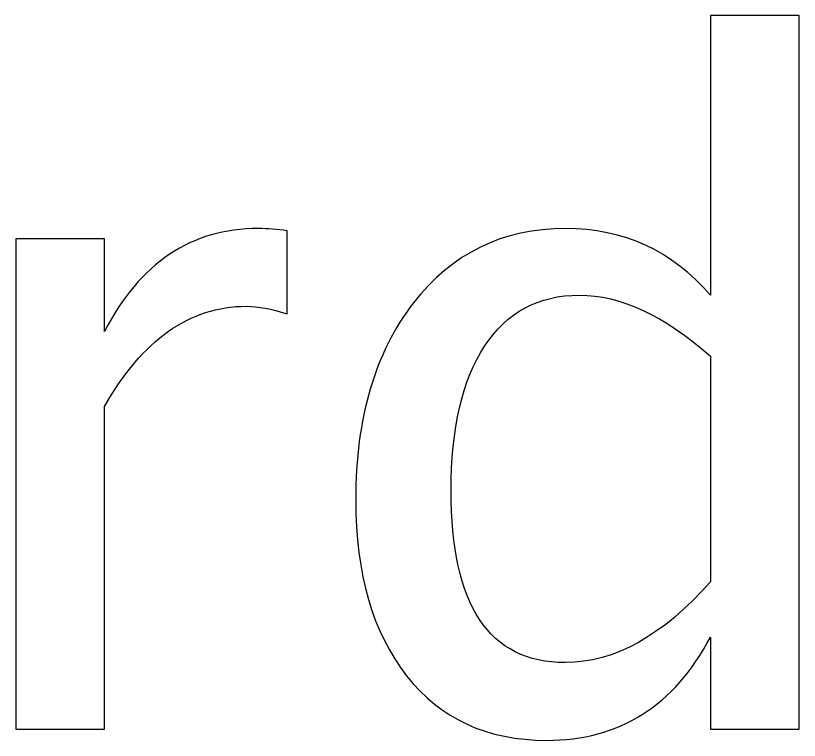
# Model space of a CAD drawing. Header units: centimetres. Extents: x -73 to 73, y -61 to 74.
# Drawn here: x 38.177 to 42.207, y 70.676 to 74.405 of the extents above; entities that cross this region are included whole.
import ezdxf

# ---------------------------------------------------------------- set-up
doc = ezdxf.new("R2010")
doc.units = ezdxf.units.CM
doc.header["$MEASUREMENT"] = 0
doc.layers.add('Layer 1', color=7, linetype='Continuous')

msp = doc.modelspace()

# ---------------------------------------------------------------- linework, layer by layer
at = {"layer": 'Layer 1'}
for points, knots in [([(41.74961, 70.73294), (41.74961, 70.73294), (41.74961, 71.20681), (41.74961, 71.20681), (41.74961, 71.20681), (41.56308, 70.8528), (41.28209, 70.67579), (40.90665, 70.67579), (40.90665, 70.67579), (40.60185, 70.67579), (40.36214, 70.78612), (40.18751, 71.00758), (40.18751, 71.00758), (40.01289, 71.22903), (39.92558, 71.53145), (39.92558, 71.91483), (39.92558, 71.91483), (39.92558, 72.33393), (40.02479, 72.67128), (40.22244, 72.92687), (40.22244, 72.92687), (40.42088, 73.18166), (40.68123, 73.30945), (41.00428, 73.30945), (41.00428, 73.30945), (41.30353, 73.30945), (41.55276, 73.19515), (41.74961, 72.96576), (41.74961, 72.96576), (41.74961, 72.96576), (41.74961, 74.40483), (41.74961, 74.40483), (41.74961, 74.40483), (41.74961, 74.40483), (42.20681, 74.40483), (42.20681, 74.40483), (42.20681, 74.40483), (42.20681, 74.40483), (42.20681, 70.73294), (42.20681, 70.73294), (42.20681, 70.73294), (42.20681, 70.73294), (41.74961, 70.73294), (41.74961, 70.73294)], [0, 0, 0, 0, 0.0833333, 0.0833333, 0.0833333, 0.0833333, 0.1666667, 0.1666667, 0.1666667, 0.1666667, 0.25, 0.25, 0.25, 0.25, 0.3333333, 0.3333333, 0.3333333, 0.3333333, 0.4166667, 0.4166667, 0.4166667, 0.4166667, 0.5, 0.5, 0.5, 0.5, 0.5833333, 0.5833333, 0.5833333, 0.5833333, 0.6666667, 0.6666667, 0.6666667, 0.6666667, 0.75, 0.75, 0.75, 0.75, 0.8333333, 0.8333333, 0.8333333, 0.8333333, 1, 1, 1, 1]), ([(38.17694, 70.73294), (38.17694, 70.73294), (38.17694, 73.25707), (38.17694, 73.25707), (38.17694, 73.25707), (38.17694, 73.25707), (38.63414, 73.25707), (38.63414, 73.25707), (38.63414, 73.25707), (38.63414, 73.25707), (38.63414, 72.78002), (38.63414, 72.78002), (38.63414, 72.78002), (38.81591, 73.13324), (39.07943, 73.30945), (39.42551, 73.30945), (39.42551, 73.30945), (39.47234, 73.30945), (39.52155, 73.30548), (39.57235, 73.29755), (39.57235, 73.29755), (39.57235, 73.29755), (39.57235, 72.86972), (39.57235, 72.86972), (39.57235, 72.86972), (39.49298, 72.89591), (39.42313, 72.9094), (39.3628, 72.9094), (39.3628, 72.9094), (39.07229, 72.9094), (38.8294, 72.73795), (38.63414, 72.39426), (38.63414, 72.39426), (38.63414, 72.39426), (38.63414, 70.73294), (38.63414, 70.73294), (38.63414, 70.73294), (38.63414, 70.73294), (38.17694, 70.73294), (38.17694, 70.73294)], [0, 0, 0, 0, 0.0909091, 0.0909091, 0.0909091, 0.0909091, 0.1818182, 0.1818182, 0.1818182, 0.1818182, 0.2727273, 0.2727273, 0.2727273, 0.2727273, 0.3636364, 0.3636364, 0.3636364, 0.3636364, 0.4545455, 0.4545455, 0.4545455, 0.4545455, 0.5454545, 0.5454545, 0.5454545, 0.5454545, 0.6363636, 0.6363636, 0.6363636, 0.6363636, 0.7272727, 0.7272727, 0.7272727, 0.7272727, 0.8181818, 0.8181818, 0.8181818, 0.8181818, 1, 1, 1, 1]), ([(41.74961, 72.65302), (41.51228, 72.86178), (41.28765, 72.96655), (41.07493, 72.96655), (41.07493, 72.96655), (40.86538, 72.96655), (40.70345, 72.87924), (40.58836, 72.70382), (40.58836, 72.70382), (40.47326, 72.5292), (40.41611, 72.28155), (40.41611, 71.96087), (40.41611, 71.96087), (40.41611, 71.37112), (40.61138, 71.07584), (41.00269, 71.07584), (41.00269, 71.07584), (41.25669, 71.07584), (41.50593, 71.21475), (41.74961, 71.49177), (41.74961, 71.49177), (41.74961, 71.49177), (41.74961, 72.65302), (41.74961, 72.65302)], [0, 0, 0, 0, 0.1428571, 0.1428571, 0.1428571, 0.1428571, 0.2857143, 0.2857143, 0.2857143, 0.2857143, 0.4285714, 0.4285714, 0.4285714, 0.4285714, 0.5714286, 0.5714286, 0.5714286, 0.5714286, 0.7142857, 0.7142857, 0.7142857, 0.7142857, 1, 1, 1, 1])]:
    msp.add_open_spline(points, degree=3, knots=knots, dxfattribs=at)

doc.saveas('drawing.dxf')
